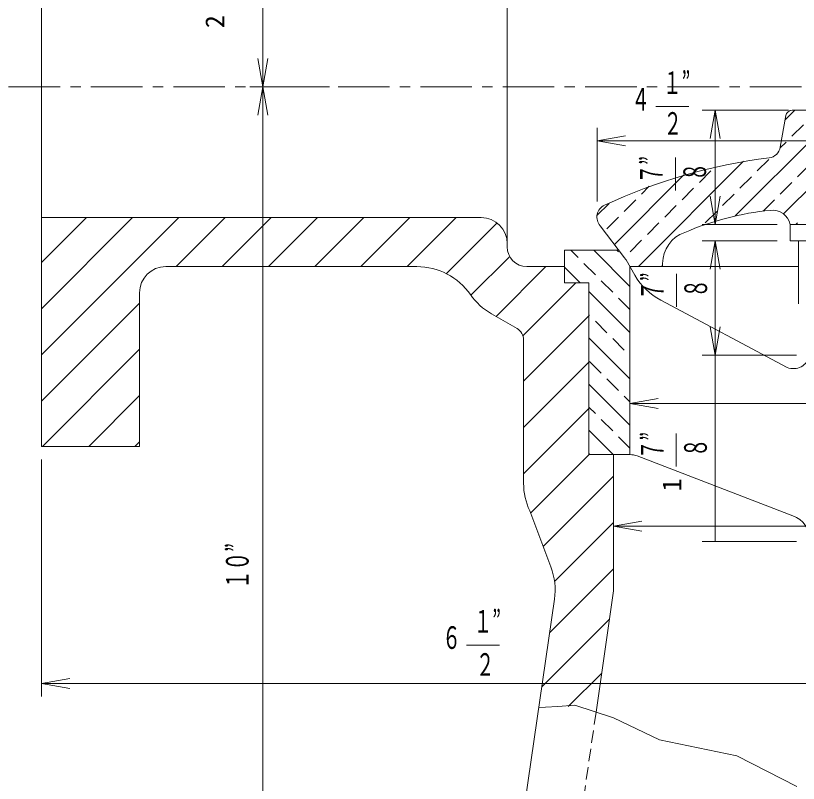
# Model space of a CAD drawing. Units: millimetres, scale not verified. Extents: x -820 to 820, y -580 to 580.
# Drawn here: x -643.7 to -491.7, y -17.7 to 131.4 of the extents above; entities that cross this region are included whole.
import ezdxf
from ezdxf.enums import TextEntityAlignment as Align

# ---------------------------------------------------------------- set-up
doc = ezdxf.new("R2010")
doc.units = ezdxf.units.MM
doc.header["$LTSCALE"] = 2
doc.linetypes.add('CHAIN1', pattern=[8, 5, -1, 1, -1])
doc.linetypes.add('DASHED1', pattern=[1.8, 1.2, -0.6])
for name, color, linetype, lineweight in [('0-0_0', 3, 'Continuous', 18), ('0-1_芯', 4, 'CHAIN1', 18), ('0-2_寸法', 2, 'Continuous', 18)]:
    doc.layers.add(name, color=color, linetype=linetype, lineweight=lineweight)
doc.styles.add('ＭＳ ゴシック', font='')
doc.styles.get('ＭＳ ゴシック').set_extended_font_data('MS Gothic')

msp = doc.modelspace()

# ---------------------------------------------------------------- linework, layer by layer
at = {"layer": '0-0_0'}
for p, q in [((-638.702, 47.722), (-638.702, 187.422)), ((-548.227, 87.092), (-548.227, 174.087)), ((-494.254, 111.157), (-492.372, 113.039)), ((-485.667, 113.039), (-492.857, 113.039)), ((-503.948, 92.483), (-484.008, 112.423)), ((-495.19, 105.852), (-494.107, 111.99)), ((-492.949, 107.972), (-490.704, 110.217)), ((-495.221, 105.7), (-494.071, 106.85)), ((-499.684, 101.237), (-497.439, 103.482)), ((-494.56, 92.89), (-483.127, 104.323)), ((-522.764, 82.647), (-502.306, 103.105)), ((-491.826, 100.115), (-489.581, 102.36)), ((-527.426, 86.965), (-513.909, 100.483)), ((-510.909, 98.992), (-508.664, 101.237)), ((-503.052, 97.869), (-500.806, 100.115)), ((-495.194, 96.747), (-492.949, 98.992)), ((-522.135, 96.747), (-520.637, 98.244)), ((-514.277, 95.624), (-512.032, 97.869)), ((-506.419, 94.502), (-504.174, 96.747)), ((-530.819, 92.552), (-528.452, 94.919)), ((-525.502, 93.379), (-523.257, 95.624)), ((-517.644, 92.257), (-515.399, 94.502)), ((-498.521, 93.419), (-496.316, 95.624)), ((-509.787, 91.134), (-507.542, 93.379)), ((-638.702, 92.172), (-553.307, 92.172)), ((-638.702, 83.452), (-629.982, 92.172)), ((-638.702, 74.472), (-621.002, 92.172)), ((-638.702, 65.492), (-612.022, 92.172)), ((-612.566, 82.647), (-603.041, 92.172)), ((-603.586, 82.647), (-594.061, 92.172)), ((-594.606, 82.647), (-585.081, 92.172)), ((-585.626, 82.647), (-576.101, 92.172)), ((-576.645, 82.647), (-567.12, 92.172)), ((-567.665, 82.647), (-558.14, 92.172)), ((-528.87, 90.012), (-526.625, 92.257)), ((-560.053, 81.28), (-550.212, 91.12)), ((-525.458, 84.365), (-530.156, 90.564)), ((-521.012, 88.889), (-518.767, 91.134)), ((-492.146, 90.814), (-491.826, 91.134)), ((-548.227, 86.457), (-548.227, 87.092)), ((-524.38, 85.522), (-522.135, 87.767)), ((-526.767, 85.822), (-537.102, 85.822)), ((-537.102, 79.472), (-537.102, 85.822)), ((-534.482, 84.399), (-535.906, 85.822)), ((-524.402, 78.809), (-531.416, 85.822)), ((-526.625, 85.522), (-526.925, 85.822)), ((-555.274, 77.078), (-547.747, 84.605)), ((-525.39, 84.287), (-525.502, 84.399)), ((-525.147, 83.938), (-523.441, 80.982)), ((-614.572, 82.647), (-565.786, 82.647)), ((-550.411, 72.96), (-540.724, 82.647)), ((-537.102, 82.647), (-544.417, 82.647)), ((-534.046, 79.472), (-537.102, 82.529)), ((-531.115, 81.031), (-533.36, 83.277)), ((-491.684, 82.647), (-524.402, 82.647)), ((-524.402, 46.122), (-524.402, 82.647)), ((-518.274, 82.647), (-518.052, 82.869)), ((-518.052, 82.647), (-518.052, 83.263)), ((-545.184, 69.207), (-534.919, 79.472)), ((-527.747, 77.664), (-529.992, 79.909)), ((-619.652, 47.722), (-619.652, 77.567)), ((-524.402, 69.829), (-532.352, 77.779)), ((-524.402, 74.319), (-526.625, 76.541)), ((-493.856, 63.066), (-518.404, 76.118)), ((-638.702, 56.511), (-619.652, 75.561)), ((-546.322, 70.6), (-551.298, 73.472)), ((-545.052, 60.359), (-532.352, 73.059)), ((-532.237, 73.174), (-532.352, 73.289)), ((-528.87, 69.806), (-531.115, 72.051)), ((-524.402, 60.849), (-532.352, 68.799)), ((-525.502, 66.439), (-527.747, 68.684)), ((-545.052, 40.556), (-545.052, 68.4)), ((-638.511, 47.722), (-619.652, 66.581)), ((-545.052, 51.378), (-532.352, 64.078)), ((-529.992, 61.948), (-532.237, 64.193)), ((-526.625, 58.581), (-528.87, 60.826)), ((-524.402, 51.868), (-532.352, 59.818)), ((-629.531, 47.722), (-619.652, 57.601)), ((-524.402, 56.358), (-525.502, 57.458)), ((-545.052, 42.398), (-532.352, 55.098)), ((-531.115, 54.091), (-532.352, 55.328)), ((-527.747, 50.723), (-529.992, 52.968)), ((-527.636, 46.122), (-532.352, 50.838)), ((-524.402, 47.378), (-526.625, 49.601)), ((-619.652, 47.722), (-638.702, 47.722)), ((-620.551, 47.722), (-619.652, 48.621)), ((-543.703, 34.767), (-532.348, 46.122)), ((-532.237, 46.233), (-532.352, 46.348)), ((-524.402, 46.122), (-532.352, 46.122)), ((-527.577, 20.575), (-527.577, 46.122)), ((-524.402, 46.122), (-524.37, 46.122)), ((-492.737, 34.25), (-523.004, 45.869)), ((-541.239, 28.251), (-527.577, 41.913)), ((-543.863, 35.189), (-539.753, 24.321)), ((-539.039, 21.471), (-527.577, 32.933)), ((-540.001, 11.529), (-527.577, 23.952)), ((-527.708, 18.761), (-530.983, -3.934)), ((-539.063, 18.011), (-549.701, -55.521)), ((-541.52, 1.03), (-528.369, 14.181)), ((-536.365, -2.796), (-529.884, 3.686))]:
    msp.add_line(p, q, dxfattribs=at)
at = {"layer": '0-0_0', "color": 1, "linetype": 'DASHED1'}
msp.add_line((-530.983, -3.934), (-549.498, -132.198), dxfattribs=at)
at = {"layer": '0-0_0'}
msp.add_lwpolyline([(-493.287, 87.639), (-453.917, 87.639), (-453.917, 90.814), (-493.287, 90.814)], close=True, dxfattribs=at)
for points in [[(-491.684, 75.42), (-491.684, 87.639), (-455.521, 87.639), (-455.521, 75.42)], [(-532.352, 46.122), (-532.352, 79.472), (-537.102, 79.472)]]:
    msp.add_lwpolyline(points, dxfattribs=at)
at = {"layer": '0-0_0', "color": 2}
msp.add_lwpolyline([(-491.987, -18.359), (-503.663, -12.374), (-518.661, -9.316), (-527.567, -5.045), (-535.073, -2.552), (-538.425, -2.784), (-540.782, -2.947), (-542.108, -3.039)], dxfattribs=at)
at = {"layer": '0-0_0'}
for centre, radius, start, end in [((-492.857, 111.769), 1.27, 90, 170), ((-497.691, 106.293), 2.54, 276.98896, 350), ((-483.948, -2.917), 107.531, 97.17668, 114.95319), ((-528.267, 92.262), 2.54, 114.32974, 221.94005), ((-491.99, 39.369), 54.444, 95.37852, 113.57153), ((-496.649, 90.182), 3.42, 10.66098, 97.46936), ((-553.307, 87.092), 5.08, 0, 90), ((-511.702, 83.263), 6.35, 108.92464, 180), ((-544.417, 86.457), 3.81, 180, 270), ((-527.347, 82.668), 2.54, 30, 41.94005), ((-614.572, 77.567), 5.08, 90, 180), ((-565.786, 69.947), 12.7, 34.87407, 90), ((-512.442, 87.332), 12.7, 210, 242), ((-544.948, 84.47), 12.7, 214.87407, 240), ((-547.592, 68.4), 2.54, 0, 60), ((-492.626, 66.029), 3.208, 247.46234, 348.95204), ((-524.37, 42.312), 3.81, 69, 90), ((-532.352, 40.556), 12.7, 180, 205), ((-494.557, 29.508), 5.08, 0, 69), ((-551.632, 19.829), 12.7, 351.76819, 20.71472), ((-540.277, 20.575), 12.7, 351.78639, 0)]:
    msp.add_arc(centre, radius, start, end, dxfattribs=at)
at = {"layer": '0-1_芯'}
msp.add_line((-661.082, 117.572), (-279.274, 117.572), dxfattribs=at)
at = {"layer": '0-2_寸法'}
for p, q in [((-595.704, 184.247), (-595.704, 117.572)), ((-595.704, 117.572), (-596.676, 123.087)), ((-595.704, 117.572), (-594.731, 123.087)), ((-582.726, 117.572), (-598.244, 117.572)), ((-595.704, 117.572), (-596.676, 112.057)), ((-595.704, 117.572), (-595.704, -136.428)), ((-595.704, 117.572), (-594.731, 112.057)), ((-519.34, 113.729), (-512.928, 113.729)), ((-493.605, 113.039), (-510.386, 113.039)), ((-507.846, 113.039), (-508.819, 107.524)), ((-507.846, 113.039), (-507.846, 90.814)), ((-507.846, 113.039), (-506.874, 107.524)), ((-530.752, 95.324), (-530.752, 109.621)), ((-530.752, 107.081), (-525.237, 108.053)), ((-530.752, 107.081), (-416.452, 107.081)), ((-530.752, 107.081), (-525.237, 106.108)), ((-515.568, 97.43), (-515.568, 103.842)), ((-507.846, 95.259), (-507.846, 102.879)), ((-507.846, 90.814), (-508.819, 96.329)), ((-507.846, 90.814), (-506.874, 96.329)), ((-495.827, 90.814), (-510.386, 90.814)), ((-495.827, 87.639), (-510.386, 87.639)), ((-507.846, 87.639), (-508.819, 82.124)), ((-507.846, 87.639), (-507.846, 65.414)), ((-507.846, 87.639), (-506.874, 82.124)), ((-507.846, 83.194), (-507.846, 75.574)), ((-515.372, 74.804), (-515.372, 81.216)), ((-507.846, 65.414), (-508.819, 70.929)), ((-507.846, 65.414), (-506.874, 70.929)), ((-492.017, 65.414), (-510.386, 65.414)), ((-492.017, 65.414), (-510.386, 65.414)), ((-507.846, 65.414), (-507.846, 29.219)), ((-524.402, 56.029), (-518.887, 57.001)), ((-524.402, 56.029), (-518.887, 55.057)), ((-524.402, 56.029), (-414.852, 56.029)), ((-515.421, 43.841), (-515.421, 50.253)), ((-638.702, 45.182), (-638.702, -0.901)), ((-527.577, 32.226), (-522.062, 33.198)), ((-527.577, 32.226), (-522.062, 31.253)), ((-527.577, 32.226), (-480.888, 32.226)), ((-492.017, 29.219), (-510.386, 29.219)), ((-556.129, 9.105), (-549.717, 9.105)), ((-638.702, 1.639), (-633.187, 0.666))]:
    msp.add_line(p, q, dxfattribs=at)
msp.add_lwpolyline([(-473.602, 1.639), (-638.702, 1.639), (-633.187, 2.611)], dxfattribs=at)

# ---------------------------------------------------------------- texts
at = {"layer": '0-2_寸法', "style": 'ＭＳ ゴシック'}
for s, p in [('2 ', (-602.108, 128.992)), ('1', (-513.337, 38.987))]:
    msp.add_text(s, height=3.666, rotation=90, dxfattribs=at).set_placement(p, align=Align.BOTTOM_LEFT)
at = {"layer": '0-2_寸法', "style": 'ＭＳ ゴシック', "width": 0.6}
for s, p in [('１”', (-517.968, 114.852)), ('４', (-524.108, 111.64)), ('２', (-517.863, 106.938)), ('１”', (-554.758, 10.228)), ('６', (-560.842, 7.061)), ('２', (-554.31, 1.824))]:
    msp.add_text(s, height=4.399, dxfattribs=at).set_placement(p, align=Align.BOTTOM_LEFT)
for s, p in [('７”', (-516.691, 98.802)), ('８', (-508.287, 99.25)), ('７”', (-516.495, 76.176)), ('８', (-508.091, 76.624)), ('７”', (-516.544, 45.213)), ('８', (-508.14, 45.66)), ('１０”', (-597.15, 20.006))]:
    msp.add_text(s, height=4.399, rotation=90, dxfattribs=at).set_placement(p, align=Align.BOTTOM_LEFT)

doc.saveas('drawing.dxf')
